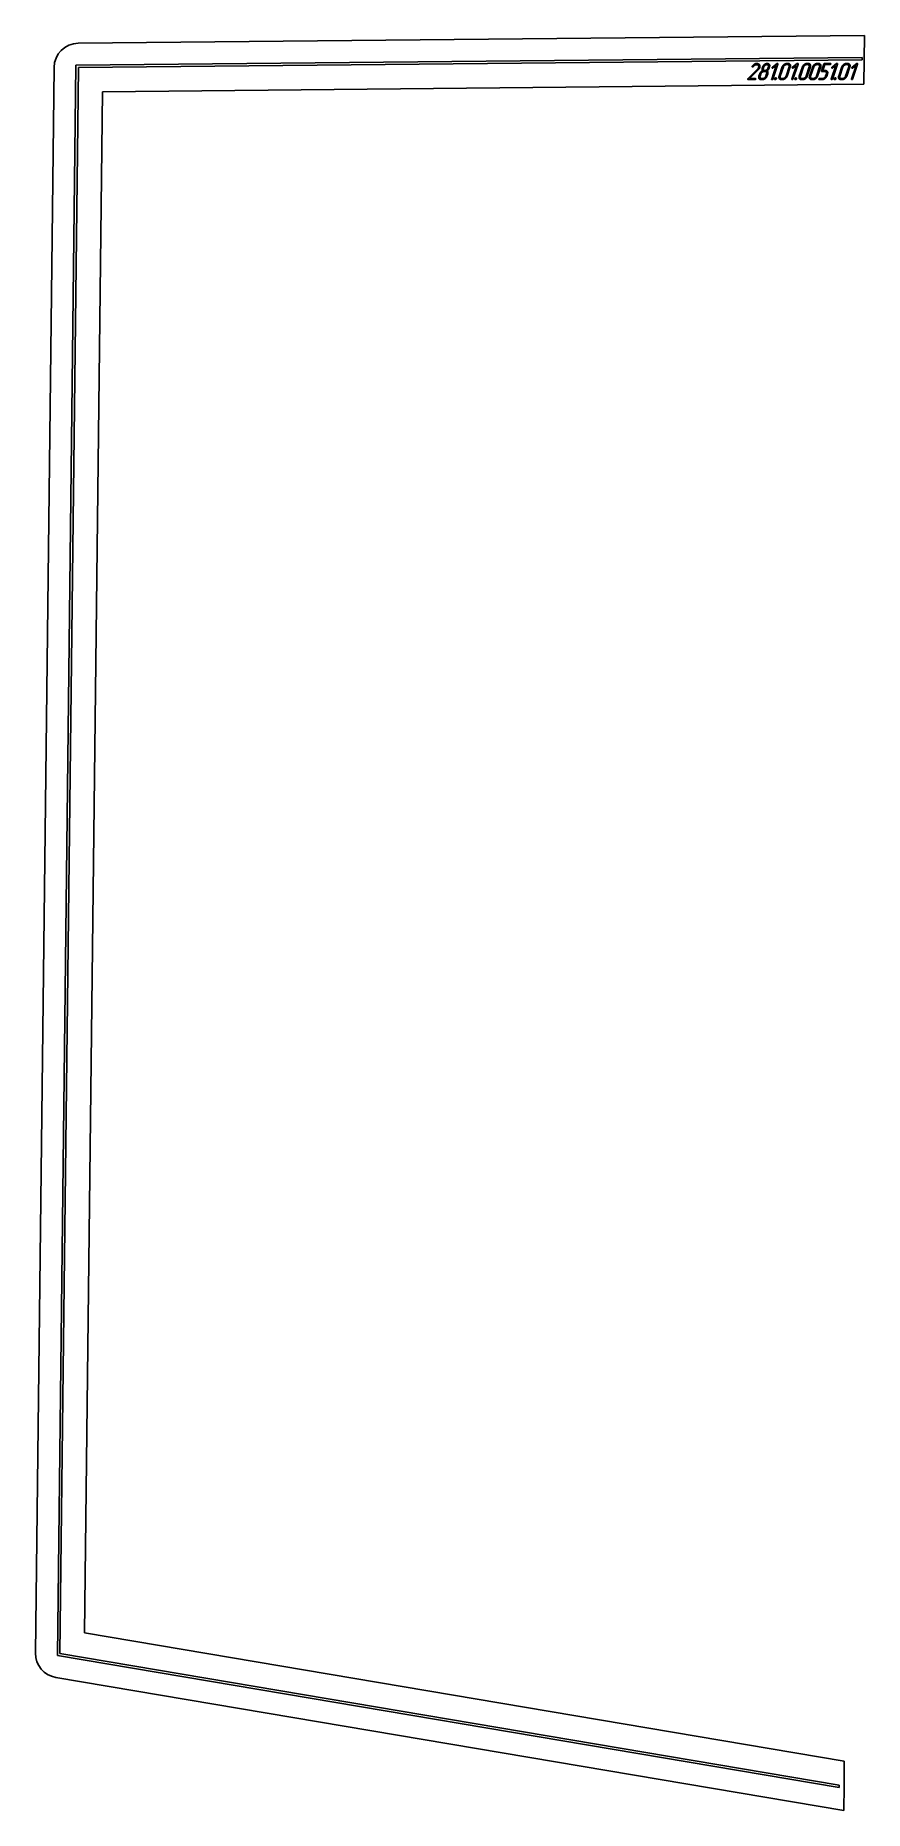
# Model space of a CAD drawing. Header units: millimetres. Extents: x 47 to 1070, y 37 to 2229.
import ezdxf

# ---------------------------------------------------------------- set-up
doc = ezdxf.new("R2010")
doc.units = ezdxf.units.MM
doc.linetypes.add('K5LT_BASIC', pattern=[0])
doc.layers.add('Engraving', color=7, linetype='Continuous')

msp = doc.modelspace()

# ---------------------------------------------------------------- linework, layer by layer
at = {"color": 143, "linetype": 'K5LT_BASIC', "lineweight": 25, "true_color": 0x33acca}
for p, q in [((99.5, 2219.1), (1070.3, 2228.8)), ((1070.3, 2228.8), (1069.9, 2198.8)), ((1069.9, 2198.8), (1069.6, 2168.7)), ((46.8, 231.6), (69.8, 2189.4)), ((129.4, 2159.4), (107.1, 256.6)), ((1069.6, 2168.7), (129.4, 2159.4)), ((107.1, 256.6), (1045.3, 98.2)), ((1044.6, 37.4), (71.8, 201.7)), ((1045.3, 98.2), (1045, 67.8)), ((1045, 67.8), (1044.6, 37.4))]:
    msp.add_line(p, q, dxfattribs=at)
for centre, start, end in [((99.8, 2189.1), 90.5714, 179.3285), ((76.8, 231.3), 179.3285, 260.4152)]:
    msp.add_arc(centre, 30, start, end, dxfattribs=at)
at = {"layer": 'Engraving', "color": 143, "linetype": 'K5LT_BASIC', "lineweight": 25, "true_color": 0x33acca}
for p, q in [((96.8, 2192), (73.8, 228.8)), ((1067.2, 2201.7), (96.8, 2192)), ((99.8, 2189.1), (1067.2, 2198.7)), ((949.3, 2194.1), (948.5, 2193.9)), ((949.8, 2194.2), (949.3, 2194.1)), ((950.2, 2194.2), (949.8, 2194.2)), ((953.3, 2190.8), (953.3, 2191.6)), ((961.4, 2191.8), (955.7, 2175)), ((962.4, 2194), (956.7, 2189.7)), ((957.1, 2175), (963.4, 2193.5)), ((957.3, 2188.7), (961.4, 2191.8)), ((975.3, 2192.8), (973.9, 2192.8)), ((975.8, 2194.2), (974.4, 2194.2)), ((986.3, 2191.8), (980.6, 2175)), ((987.2, 2194), (981.5, 2189.7)), ((982, 2175), (988.3, 2193.5)), ((982.2, 2188.7), (986.3, 2191.8)), ((1000.2, 2192.8), (998.8, 2192.8)), ((1000.7, 2194.2), (999.3, 2194.2)), ((1012.9, 2192.8), (1011.5, 2192.8)), ((1013.4, 2194.2), (1012, 2194.2)), ((1020.2, 2193.5), (1017.3, 2184.9)), ((1018.9, 2185.6), (1021.3, 2192.8)), ((1028.2, 2194.2), (1021.1, 2194.2)), ((1021.3, 2192.8), (1027.7, 2192.8)), ((1035, 2191.8), (1029.3, 2175)), ((1035.9, 2194), (1030.2, 2189.7)), ((1030.7, 2175), (1037, 2193.5)), ((1030.9, 2188.7), (1035, 2191.8)), ((1048.9, 2192.8), (1047.5, 2192.8)), ((1049.4, 2194.2), (1048, 2194.2)), ((1059.8, 2191.8), (1054.1, 2175)), ((1060.8, 2194), (1055.1, 2189.7)), ((1055.6, 2175), (1061.8, 2193.5)), ((1055.8, 2188.7), (1059.8, 2191.8)), ((1067.2, 2201.7), (1067.2, 2198.7)), ((76.8, 231.3), (99.8, 2189.1)), ((938.1, 2187.2), (926.3, 2175.4)), ((926.5, 2174.3), (935, 2174.3)), ((928.3, 2175.7), (939, 2186.4)), ((935.5, 2175.7), (928.3, 2175.7)), ((931.7, 2190.8), (931.6, 2190.6)), ((938.6, 2187.8), (938.1, 2187.2)), ((939, 2188.2), (938.6, 2187.8)), ((940.9, 2181.4), (940, 2178.5)), ((942.3, 2181.4), (941.4, 2178.5)), ((942.8, 2174.3), (944.2, 2174.3)), ((943.3, 2175.7), (944.7, 2175.7)), ((944.5, 2189.9), (944, 2188.5)), ((946, 2189.9), (945.5, 2188.5)), ((947.6, 2184.2), (946.1, 2184.2)), ((948.5, 2178.5), (949.4, 2181.4)), ((949.9, 2178.5), (950.9, 2181.4)), ((951.1, 2188.5), (951.6, 2189.9)), ((952.6, 2188.5), (953.1, 2189.9)), ((953.1, 2189.9), (953.2, 2190.4)), ((953.2, 2190.4), (953.3, 2190.8)), ((968.7, 2189.9), (964.8, 2178.5)), ((970.1, 2189.9), (966.2, 2178.5)), ((967.6, 2174.3), (969.1, 2174.3)), ((968.1, 2175.7), (969.5, 2175.7)), ((973.4, 2178.5), (977.2, 2189.9)), ((974.8, 2178.5), (978.7, 2189.9)), ((993.6, 2189.9), (989.7, 2178.5)), ((995, 2189.9), (991.1, 2178.5)), ((992.5, 2174.3), (993.9, 2174.3)), ((993, 2175.7), (994.4, 2175.7)), ((998.2, 2178.5), (1002.1, 2189.9)), ((999.7, 2178.5), (1003.5, 2189.9)), ((1006.3, 2189.9), (1002.4, 2178.5)), ((1007.7, 2189.9), (1003.8, 2178.5)), ((1005.2, 2174.3), (1006.6, 2174.3)), ((1005.7, 2175.7), (1007.1, 2175.7)), ((1010.9, 2178.5), (1014.8, 2189.9)), ((1012.4, 2178.5), (1016.2, 2189.9)), ((1014.4, 2174.3), (1017.9, 2174.3)), ((1018.4, 2175.7), (1014.8, 2175.7)), ((1017.7, 2184.2), (1021.3, 2184.2)), ((1021.8, 2185.6), (1018.9, 2185.6)), ((1023.2, 2181.4), (1022.2, 2178.5)), ((1023.6, 2178.5), (1024.6, 2181.4)), ((1042.2, 2189.9), (1038.4, 2178.5)), ((1043.7, 2189.9), (1039.8, 2178.5)), ((1041.2, 2174.3), (1042.6, 2174.3)), ((1041.7, 2175.7), (1043.1, 2175.7)), ((1046.9, 2178.5), (1050.8, 2189.9)), ((1048.3, 2178.5), (1052.2, 2189.9)), ((73.8, 228.8), (1038.9, 65.8)), ((1039, 68.8), (76.8, 231.3)), ((1039, 68.8), (1038.9, 65.8))]:
    msp.add_line(p, q, dxfattribs=at)
for points in [[(934.5, 2193.4), (932.9, 2192.5), (931.7, 2190.8)], [(932.9, 2190.3), (933.9, 2191.6), (934.9, 2192.2)], [(937.3, 2194.2), (935.8, 2194.2), (934.5, 2193.4)], [(934.9, 2192.2), (935.9, 2192.7), (936.9, 2192.7)], [(936.9, 2192.7), (937.6, 2192.7), (938.2, 2192.5)], [(940.5, 2192.8), (939.4, 2194.2), (937.3, 2194.2)], [(938.2, 2192.5), (938.8, 2192.2), (939.2, 2191.7)], [(939.2, 2191.7), (940, 2190.7), (939.5, 2189.3)], [(941, 2189.3), (941.7, 2191.3), (940.5, 2192.8)], [(946.8, 2193), (945.1, 2191.6), (944.5, 2189.9)], [(947.5, 2191.9), (946.4, 2191.1), (946, 2189.9)], [(948.5, 2193.9), (947.6, 2193.6), (946.8, 2193)], [(949.8, 2192.8), (948.6, 2192.8), (947.5, 2191.9)], [(951.5, 2191.9), (950.9, 2192.8), (949.8, 2192.8)], [(952.9, 2192.9), (952, 2194.2), (950.2, 2194.2)], [(951.6, 2189.9), (952, 2191.1), (951.5, 2191.9)], [(953.3, 2191.6), (953.3, 2192.3), (952.9, 2192.9)], [(962.9, 2194.2), (962.6, 2194.2), (962.4, 2194)], [(963.4, 2194), (963.2, 2194.2), (962.9, 2194.2)], [(963.4, 2193.5), (963.5, 2193.8), (963.4, 2194)], [(970.9, 2192.9), (969.3, 2191.6), (968.7, 2189.9)], [(971.6, 2191.9), (970.5, 2191.1), (970.1, 2189.9)], [(974.4, 2194.2), (972.6, 2194.2), (970.9, 2192.9)], [(973.9, 2192.8), (972.7, 2192.8), (971.6, 2191.9)], [(977.1, 2191.9), (976.5, 2192.8), (975.3, 2192.8)], [(978.4, 2192.9), (977.6, 2194.2), (975.8, 2194.2)], [(977.2, 2189.9), (977.6, 2191.1), (977.1, 2191.9)], [(978.7, 2189.9), (979.3, 2191.7), (978.4, 2192.9)], [(987.8, 2194.2), (987.5, 2194.2), (987.2, 2194)], [(988.2, 2194), (988.1, 2194.2), (987.8, 2194.2)], [(988.3, 2193.5), (988.4, 2193.8), (988.2, 2194)], [(995.8, 2192.9), (994.1, 2191.6), (993.6, 2189.9)], [(996.5, 2191.9), (995.4, 2191.1), (995, 2189.9)], [(999.3, 2194.2), (997.5, 2194.2), (995.8, 2192.9)], [(998.8, 2192.8), (997.6, 2192.8), (996.5, 2191.9)], [(1001.9, 2191.9), (1001.4, 2192.8), (1000.2, 2192.8)], [(1003.3, 2192.9), (1002.4, 2194.2), (1000.7, 2194.2)], [(1002.1, 2189.9), (1002.5, 2191.1), (1001.9, 2191.9)], [(1003.5, 2189.9), (1004.1, 2191.7), (1003.3, 2192.9)], [(1008.5, 2192.9), (1006.8, 2191.6), (1006.3, 2189.9)], [(1009.2, 2191.9), (1008.1, 2191.1), (1007.7, 2189.9)], [(1012, 2194.2), (1010.2, 2194.2), (1008.5, 2192.9)], [(1011.5, 2192.8), (1010.3, 2192.8), (1009.2, 2191.9)], [(1014.6, 2191.9), (1014.1, 2192.8), (1012.9, 2192.8)], [(1016, 2192.9), (1015.1, 2194.2), (1013.4, 2194.2)], [(1014.8, 2189.9), (1015.2, 2191.1), (1014.6, 2191.9)], [(1016.2, 2189.9), (1016.8, 2191.7), (1016, 2192.9)], [(1021.1, 2194.2), (1020.4, 2194.2), (1020.2, 2193.5)], [(1027.7, 2192.8), (1028.1, 2192.8), (1028.3, 2193)], [(1028.6, 2193.9), (1028.5, 2194.2), (1028.2, 2194.2)], [(1028.3, 2193), (1028.6, 2193.2), (1028.7, 2193.5)], [(1028.7, 2193.5), (1028.8, 2193.7), (1028.6, 2193.9)], [(1036.5, 2194.2), (1036.2, 2194.2), (1035.9, 2194)], [(1036.9, 2194), (1036.8, 2194.2), (1036.5, 2194.2)], [(1037, 2193.5), (1037.1, 2193.8), (1036.9, 2194)], [(1044.5, 2192.9), (1042.8, 2191.6), (1042.2, 2189.9)], [(1045.2, 2191.9), (1044.1, 2191.1), (1043.7, 2189.9)], [(1048, 2194.2), (1046.2, 2194.2), (1044.5, 2192.9)], [(1047.5, 2192.8), (1046.3, 2192.8), (1045.2, 2191.9)], [(1050.6, 2191.9), (1050.1, 2192.8), (1048.9, 2192.8)], [(1052, 2192.9), (1051.1, 2194.2), (1049.4, 2194.2)], [(1050.8, 2189.9), (1051.2, 2191.1), (1050.6, 2191.9)], [(1052.2, 2189.9), (1052.8, 2191.7), (1052, 2192.9)], [(1061.3, 2194.2), (1061.1, 2194.2), (1060.8, 2194)], [(1061.8, 2194), (1061.6, 2194.2), (1061.3, 2194.2)], [(1061.8, 2193.5), (1061.9, 2193.8), (1061.8, 2194)], [(926.1, 2175), (926, 2174.7), (926.1, 2174.5)], [(926.3, 2175.4), (926.1, 2175.2), (926.1, 2175)], [(926.1, 2174.5), (926.3, 2174.3), (926.5, 2174.3)], [(931.6, 2190.6), (931.5, 2190.2), (931.6, 2190)], [(931.6, 2190), (931.8, 2189.9), (932.1, 2189.9)], [(932.1, 2189.9), (932.3, 2189.9), (932.5, 2190)], [(932.5, 2190), (932.7, 2190.1), (932.9, 2190.3)], [(935, 2174.3), (935.4, 2174.3), (935.6, 2174.5)], [(935.9, 2175.5), (935.8, 2175.7), (935.5, 2175.7)], [(935.6, 2174.5), (935.9, 2174.7), (936, 2175)], [(936, 2175), (936.1, 2175.2), (935.9, 2175.5)], [(939.5, 2189.3), (939.3, 2188.8), (939, 2188.2)], [(939, 2186.4), (939.9, 2187.3), (940.3, 2187.9)], [(940, 2178.5), (939.3, 2176.8), (940.2, 2175.5)], [(940.2, 2175.5), (941.1, 2174.3), (942.8, 2174.3)], [(940.3, 2187.9), (940.7, 2188.6), (941, 2189.3)], [(942.2, 2183.5), (941.3, 2182.5), (940.9, 2181.4)], [(941.4, 2178.5), (941, 2177.4), (941.6, 2176.5)], [(941.6, 2176.5), (942.1, 2175.7), (943.3, 2175.7)], [(944.5, 2185.2), (943.2, 2184.5), (942.2, 2183.5)], [(943.9, 2183.4), (942.7, 2182.6), (942.3, 2181.4)], [(944, 2188.5), (943.7, 2187.5), (943.8, 2186.6)], [(943.8, 2186.6), (944, 2185.8), (944.5, 2185.2)], [(946.1, 2184.2), (945, 2184.2), (943.9, 2183.4)], [(944.2, 2174.3), (946, 2174.3), (947.6, 2175.5)], [(944.7, 2175.7), (945.9, 2175.7), (947, 2176.5)], [(945.5, 2188.5), (945.1, 2187.3), (945.6, 2186.5)], [(945.6, 2186.5), (946.1, 2185.6), (947.3, 2185.6)], [(947, 2176.5), (948.1, 2177.4), (948.5, 2178.5)], [(947.3, 2185.6), (948.5, 2185.6), (949.6, 2186.5)], [(949.3, 2183.4), (948.8, 2184.2), (947.6, 2184.2)], [(947.6, 2175.5), (949.3, 2176.8), (949.9, 2178.5)], [(949.4, 2181.4), (949.8, 2182.6), (949.3, 2183.4)], [(949.6, 2186.5), (950.7, 2187.3), (951.1, 2188.5)], [(949.9, 2185.2), (950.9, 2185.8), (951.6, 2186.6)], [(951, 2183.6), (950.7, 2184.7), (949.9, 2185.2)], [(950.9, 2181.4), (951.3, 2182.6), (951, 2183.6)], [(951.6, 2186.6), (952.2, 2187.4), (952.6, 2188.5)], [(955.7, 2175), (955.6, 2174.6), (955.7, 2174.5)], [(955.7, 2174.5), (956.1, 2174.3), (956.2, 2174.3)], [(956.2, 2174.3), (956.5, 2174.3), (956.8, 2174.5)], [(956.7, 2189.7), (956.3, 2189.3), (956.3, 2189.2)], [(956.3, 2189.2), (956.2, 2188.9), (956.3, 2188.7)], [(956.3, 2188.7), (956.5, 2188.5), (956.8, 2188.5)], [(956.8, 2188.5), (957, 2188.5), (957.3, 2188.7)], [(956.8, 2174.5), (957, 2174.6), (957.1, 2175)], [(959.8, 2176), (959.4, 2175.6), (959.3, 2175.3)], [(959.3, 2175.3), (959.2, 2174.9), (959.3, 2174.6)], [(959.3, 2174.6), (959.5, 2174.3), (960, 2174.3)], [(960.8, 2176.4), (960.2, 2176.4), (959.8, 2176)], [(960, 2174.3), (960.5, 2174.3), (960.9, 2174.6)], [(961.4, 2176.1), (961.1, 2176.4), (960.8, 2176.4)], [(960.9, 2174.6), (961.3, 2175), (961.5, 2175.3)], [(961.5, 2175.3), (961.6, 2175.7), (961.4, 2176.1)], [(964.8, 2178.5), (964.2, 2176.8), (965.1, 2175.5)], [(965.1, 2175.5), (966, 2174.3), (967.6, 2174.3)], [(966.2, 2178.5), (965.9, 2177.4), (966.4, 2176.5)], [(966.4, 2176.5), (967, 2175.7), (968.1, 2175.7)], [(969.1, 2174.3), (970.8, 2174.3), (972.5, 2175.5)], [(969.5, 2175.7), (970.7, 2175.7), (971.8, 2176.5)], [(971.8, 2176.5), (972.9, 2177.3), (973.4, 2178.5)], [(972.5, 2175.5), (974.2, 2176.8), (974.8, 2178.5)], [(980.6, 2175), (980.5, 2174.6), (980.6, 2174.5)], [(980.6, 2174.5), (980.9, 2174.3), (981.1, 2174.3)], [(981.2, 2189.2), (981.1, 2188.9), (981.2, 2188.7)], [(981.1, 2174.3), (981.4, 2174.3), (981.6, 2174.5)], [(981.5, 2189.7), (981.2, 2189.3), (981.2, 2189.2)], [(981.2, 2188.7), (981.3, 2188.5), (981.6, 2188.5)], [(981.6, 2188.5), (981.9, 2188.5), (982.2, 2188.7)], [(981.6, 2174.5), (981.9, 2174.6), (982, 2175)], [(984.2, 2175.3), (984.1, 2174.9), (984.2, 2174.6)], [(984.7, 2176), (984.3, 2175.6), (984.2, 2175.3)], [(984.2, 2174.6), (984.4, 2174.3), (984.9, 2174.3)], [(985.6, 2176.4), (985.1, 2176.4), (984.7, 2176)], [(984.9, 2174.3), (985.4, 2174.3), (985.8, 2174.6)], [(986.2, 2176.1), (986, 2176.4), (985.6, 2176.4)], [(985.8, 2174.6), (986.2, 2175), (986.3, 2175.3)], [(986.3, 2175.3), (986.5, 2175.7), (986.2, 2176.1)], [(989.7, 2178.5), (989.1, 2176.8), (990, 2175.5)], [(990, 2175.5), (990.9, 2174.3), (992.5, 2174.3)], [(991.1, 2178.5), (990.7, 2177.4), (991.3, 2176.5)], [(991.3, 2176.5), (991.9, 2175.7), (993, 2175.7)], [(993.9, 2174.3), (995.7, 2174.3), (997.4, 2175.5)], [(994.4, 2175.7), (995.6, 2175.7), (996.7, 2176.5)], [(996.7, 2176.5), (997.8, 2177.3), (998.2, 2178.5)], [(997.4, 2175.5), (999.1, 2176.8), (999.7, 2178.5)], [(1002.4, 2178.5), (1001.8, 2176.8), (1002.7, 2175.5)], [(1002.7, 2175.5), (1003.6, 2174.3), (1005.2, 2174.3)], [(1003.8, 2178.5), (1003.4, 2177.4), (1004, 2176.5)], [(1004, 2176.5), (1004.6, 2175.7), (1005.7, 2175.7)], [(1006.6, 2174.3), (1008.4, 2174.3), (1010.1, 2175.5)], [(1007.1, 2175.7), (1008.3, 2175.7), (1009.4, 2176.5)], [(1009.4, 2176.5), (1010.5, 2177.3), (1010.9, 2178.5)], [(1010.1, 2175.5), (1011.8, 2176.8), (1012.4, 2178.5)], [(1013.9, 2175), (1013.8, 2174.7), (1013.9, 2174.5)], [(1014.2, 2175.4), (1013.9, 2175.1), (1013.9, 2175)], [(1013.9, 2174.5), (1014, 2174.3), (1014.4, 2174.3)], [(1014.8, 2175.7), (1014.5, 2175.7), (1014.2, 2175.4)], [(1017.3, 2184.9), (1017, 2184.2), (1017.7, 2184.2)], [(1017.9, 2174.3), (1019.7, 2174.3), (1021.3, 2175.5)], [(1020.7, 2176.5), (1019.6, 2175.7), (1018.4, 2175.7)], [(1022.2, 2178.5), (1021.8, 2177.4), (1020.7, 2176.5)], [(1021.3, 2184.2), (1022.5, 2184.2), (1023, 2183.4)], [(1021.3, 2175.5), (1023, 2176.8), (1023.6, 2178.5)], [(1024.4, 2184.4), (1023.5, 2185.6), (1021.8, 2185.6)], [(1023, 2183.4), (1023.6, 2182.6), (1023.2, 2181.4)], [(1024.6, 2181.4), (1025.2, 2183.1), (1024.4, 2184.4)], [(1029.3, 2175), (1029.1, 2174.6), (1029.3, 2174.5)], [(1029.3, 2174.5), (1029.6, 2174.3), (1029.7, 2174.3)], [(1029.7, 2174.3), (1030, 2174.3), (1030.3, 2174.5)], [(1030.2, 2189.7), (1029.9, 2189.3), (1029.8, 2189.2)], [(1029.8, 2189.2), (1029.7, 2188.9), (1029.9, 2188.7)], [(1029.9, 2188.7), (1030, 2188.5), (1030.3, 2188.5)], [(1030.3, 2188.5), (1030.6, 2188.5), (1030.9, 2188.7)], [(1030.3, 2174.5), (1030.6, 2174.6), (1030.7, 2175)], [(1032.9, 2175.3), (1032.7, 2174.9), (1032.9, 2174.6)], [(1033.4, 2176), (1033, 2175.6), (1032.9, 2175.3)], [(1032.9, 2174.6), (1033.1, 2174.3), (1033.6, 2174.3)], [(1034.3, 2176.4), (1033.8, 2176.4), (1033.4, 2176)], [(1033.6, 2174.3), (1034.1, 2174.3), (1034.5, 2174.6)], [(1034.9, 2176.1), (1034.7, 2176.4), (1034.3, 2176.4)], [(1034.5, 2174.6), (1034.9, 2175), (1035, 2175.3)], [(1035, 2175.3), (1035.1, 2175.7), (1034.9, 2176.1)], [(1038.4, 2178.5), (1037.8, 2176.8), (1038.7, 2175.5)], [(1038.7, 2175.5), (1039.6, 2174.3), (1041.2, 2174.3)], [(1039.8, 2178.5), (1039.4, 2177.4), (1040, 2176.5)], [(1040, 2176.5), (1040.6, 2175.7), (1041.7, 2175.7)], [(1042.6, 2174.3), (1044.4, 2174.3), (1046.1, 2175.5)], [(1043.1, 2175.7), (1044.2, 2175.7), (1045.4, 2176.5)], [(1045.4, 2176.5), (1046.5, 2177.3), (1046.9, 2178.5)], [(1046.1, 2175.5), (1047.7, 2176.8), (1048.3, 2178.5)], [(1054.1, 2175), (1054, 2174.6), (1054.2, 2174.5)], [(1054.2, 2174.5), (1054.5, 2174.3), (1054.6, 2174.3)], [(1054.6, 2174.3), (1054.9, 2174.3), (1055.2, 2174.5)], [(1055.1, 2189.7), (1054.8, 2189.3), (1054.7, 2189.2)], [(1054.7, 2189.2), (1054.6, 2188.9), (1054.8, 2188.7)], [(1054.8, 2188.7), (1054.9, 2188.5), (1055.2, 2188.5)], [(1055.2, 2188.5), (1055.5, 2188.5), (1055.8, 2188.7)], [(1055.2, 2174.5), (1055.4, 2174.6), (1055.6, 2175)]]:
    msp.add_open_spline(points, degree=2, dxfattribs=at)

doc.saveas('drawing.dxf')
